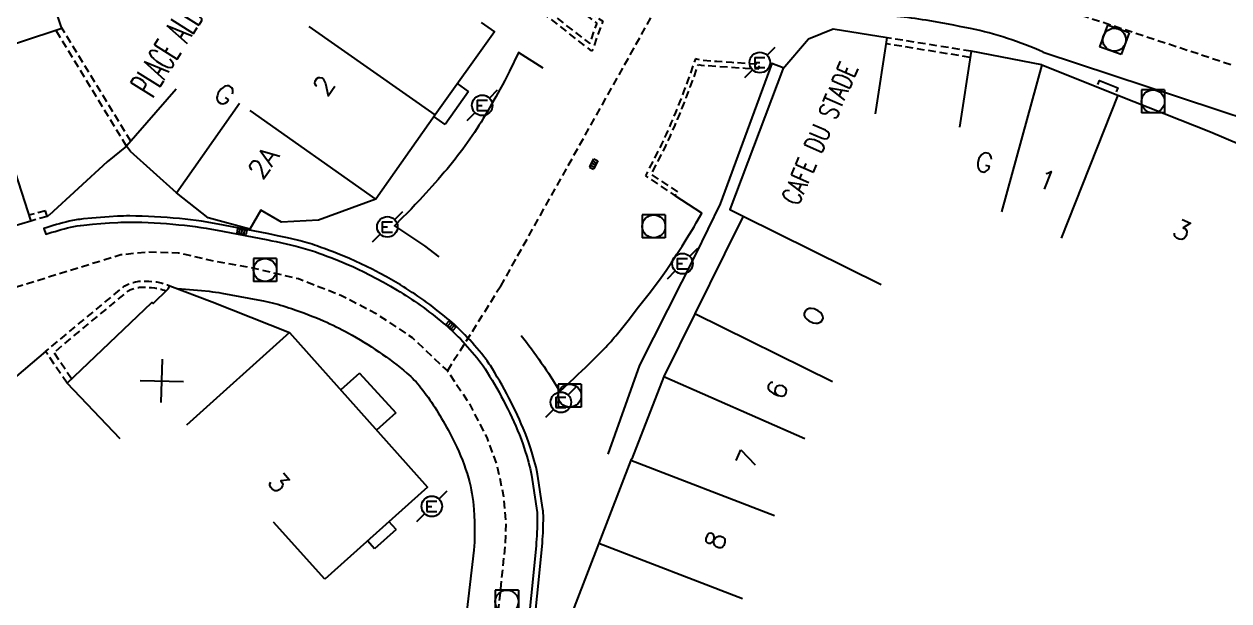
# Model space of a CAD drawing. Header units: millimetres. Extents: x 143000 to 144000, y 139000 to 140000.
# Drawn here: x 143257 to 143335.3, y 139706.2 to 139743.7 of the extents above; entities that cross this region are included whole.
import ezdxf
from ezdxf.enums import TextEntityAlignment as Align

# ---------------------------------------------------------------- set-up
doc = ezdxf.new("R2010")
doc.units = ezdxf.units.MM
doc.linetypes.add('DASHED', pattern=[0.75, 0.5, -0.25])
doc.layers.get('0').update_dxf_attribs({"linetype": 'CONTINUOUS'})
for name, color, linetype in [('W0001', 6, 'DASHED'), ('W0008', 7, 'CONTINUOUS'), ('W0100', 7, 'CONTINUOUS'), ('W0112', 1, 'DASHED'), ('W0322', 7, 'CONTINUOUS'), ('W0400', 7, 'CONTINUOUS'), ('W0420', 7, 'CONTINUOUS'), ('W0471', 7, 'CONTINUOUS'), ('W0984', 7, 'CONTINUOUS'), ('W0989', 7, 'CONTINUOUS'), ('W0991', 7, 'CONTINUOUS'), ('W1102', 7, 'CONTINUOUS')]:
    doc.layers.add(name, color=color, linetype=linetype)
doc.styles.get("Standard").update_dxf_attribs({"font": 'romans.shx', "width": 0.85})

# ---------------------------------------------------------------- blocks, each defined once
blk = doc.blocks.new('T420')
for p, q in [((0.75, 0.75), (-0.75, 0.75)), ((-0.75, 0.75), (-0.75, -0.75)), ((0.75, 0.75), (0.75, -0.75)), ((0.75, -0.75), (-0.75, -0.75))]:
    blk.add_line(p, q)
blk.add_ellipse((0, 0), major_axis=(-0.53, 0.53), ratio=1, start_param=3.926991, end_param=10.210176)
blk = doc.blocks.new('t991o')
at = {"color": 0, "linetype": 'Continuous'}
for p, q in [((-1, 1), (1, -1)), ((-1, -1), (1, 1))]:
    blk.add_line(p, q, dxfattribs=at)
blk = doc.blocks.new('T471')
for p, q in [((0.500001, 0.500001), (1.000002, 1.000002)), ((-0.333334, 0.333334), (-0.333334, -0.333334)), ((-0.333334, 0.333334), (0.333334, 0.333334)), ((-0.333334, 0), (0, 0)), ((-0.500001, -0.500001), (-1.000002, -1.000002)), ((-0.333334, -0.333334), (0.333334, -0.333334))]:
    blk.add_line(p, q)
blk.add_ellipse((0, 0), major_axis=(0.471405, 0.471405), ratio=1, start_param=5.497787144, end_param=11.780972451)
blk = doc.blocks.new('T400')
for p, q in [((-0.15, 0.3), (0.15, 0.3)), ((-0.15, -0.25), (-0.15, 0.3)), ((-0.15, 0.15), (0.15, 0.15)), ((-0.15, 0), (0.15, 0)), ((0.15, 0.3), (0.15, -0.25)), ((-0.15, -0.15), (0.15, -0.15)), ((-0.15, -0.25), (-0.15, -0.3)), ((-0.15, -0.3), (0.15, -0.3)), ((0.15, -0.3), (0.15, -0.25))]:
    blk.add_line(p, q)

msp = doc.modelspace()

# ---------------------------------------------------------------- linework, layer by layer
at = {"layer": 'W0001', "flags": 128}
for points in [[(143287.966, 139726.678), (143299.555, 139747.375)], [(143335.453, 139741.073), (143324.177, 139744.79), (143319.657, 139746.027), (143315.564, 139747.04), (143310.99, 139746.968), (143308.307, 139746.406)], [(143256.412, 139726.611), (143263.259, 139728.731), (143264.976, 139728.901), (143266.992, 139728.854), (143269.098, 139728.364), (143271.905, 139727.85), (143274.823, 139727.165), (143277.616, 139726.075), (143279.869, 139724.893), (143282.2, 139723.333), (143284.501, 139721.165), (143285.903, 139719.078), (143287.054, 139716.825), (143287.705, 139715.09), (143288.156, 139712.987), (143288.3, 139711.321), (143288.257, 139709.908), (143287.209, 139700.066), (143286.847, 139697.208), (143286.418, 139695.3), (143285.698, 139693.173), (143284.83, 139691.1), (143283.788, 139689.279), (143279.913, 139686.337), (143277.886, 139683.684), (143276.502, 139681.91), (143274.79, 139679.775), (143273.178, 139677.991), (143271.429, 139676.467), (143260.508, 139669.542), (143252.104, 139664.014), (143242.323, 139657.69), (143239.955, 139656.019), (143237.433, 139654.135), (143235.798, 139652.883), (143224.812, 139644.355), (143222.462, 139642.361), (143221.399, 139640.731), (143218.289, 139638.484), (143212.381, 139633.848), (143208.824, 139631.237), (143207.08, 139630.031), (143204.6, 139628.456), (143201.824, 139626.799), (143197.318, 139624.893), (143185.769, 139621.598), (143177.084, 139619.618)], [(143287.966, 139726.678), (143284.501, 139721.165)]]:
    msp.add_lwpolyline(points, dxfattribs=at)
at = {"layer": 'W0008', "flags": 128}
for points in [[(143802.508, 139956.293, 0.000002), (143824.961, 139979.624, 0.000766)], [(143323.238, 139741.901, 0.053887), (143318.516, 139743.429, 0.007981), (143315.639, 139743.967, 0.019455), (143313.73, 139744.217, 0.01658), (143311.475, 139744.348, 0.008559), (143311.298, 139744.35, 0.008559)]]:
    msp.add_lwpolyline(points, format="xyb", dxfattribs=at)
for points in [[(143290.734, 139740.844), (143289.125, 139741.879), (143288.534, 139740.66), (143288.385, 139740.358), (143288.232, 139740.058), (143288.075, 139739.76), (143287.914, 139739.464), (143287.647, 139738.988), (143287.377, 139738.515), (143287.103, 139738.043), (143286.825, 139737.574), (143286.688, 139737.348), (143286.548, 139737.123), (143286.405, 139736.899), (143286.261, 139736.677), (143286.113, 139736.456), (143285.964, 139736.237), (143285.812, 139736.02), (143285.657, 139735.804), (143285.495, 139735.583), (143285.33, 139735.363), (143285.163, 139735.145), (143284.994, 139734.928), (143284.823, 139734.714), (143284.649, 139734.501), (143284.473, 139734.29), (143284.295, 139734.081), (143283.896, 139733.622), (143283.494, 139733.167), (143283.089, 139732.715), (143282.68, 139732.265), (143282.412, 139731.977), (143282.14, 139731.692), (143281.865, 139731.41), (143281.587, 139731.132), (143281.048, 139730.599), (143283.001, 139729.294), (143283.936, 139728.591)], [(143306.343, 139740.874), (143305.601, 139741.154), (143302.249, 139732.034), (143300.638, 139728.745), (143296.992, 139721.528), (143294.935, 139715.761)], [(143285.861, 139739.346), (143285.155, 139739.85)], [(143326.795, 139739.791), (143326.903, 139740.059), (143328.11, 139739.575), (143328.003, 139739.307)], [(143285.861, 139739.346), (143284.35, 139737.184)], [(143284.35, 139737.184), (143283.623, 139737.703)], [(143262.376, 139734.759), (143258.591, 139731.299)], [(143289.299, 139723.474), (143289.468, 139723.257), (143289.635, 139723.038), (143289.801, 139722.819), (143289.965, 139722.598), (143290.127, 139722.375), (143290.288, 139722.152), (143290.447, 139721.927), (143290.604, 139721.701), (143290.762, 139721.472), (143290.917, 139721.242), (143291.071, 139721.01), (143291.223, 139720.777), (143291.813, 139719.835), (143292.761, 139720.718), (143293.007, 139720.947), (143293.252, 139721.178), (143293.496, 139721.411), (143293.738, 139721.645), (143293.978, 139721.88), (143294.217, 139722.117), (143294.455, 139722.356), (143294.691, 139722.596), (143294.805, 139722.714), (143294.918, 139722.834), (143295.029, 139722.955), (143295.139, 139723.078), (143295.247, 139723.202), (143295.353, 139723.328), (143295.458, 139723.455), (143295.561, 139723.584), (143296.247, 139724.454), (143296.931, 139725.326), (143297.612, 139726.201), (143298.291, 139727.078), (143298.405, 139727.229), (143298.516, 139727.382), (143298.625, 139727.537), (143298.73, 139727.694), (143299.076, 139728.222), (143299.42, 139728.752), (143299.76, 139729.283), (143300.098, 139729.817), (143300.249, 139730.058), (143300.396, 139730.301), (143300.541, 139730.545), (143300.683, 139730.792), (143301.048, 139731.431), (143299.313, 139732.557)], [(143289.66, 139699.845), (143290.654, 139709.753), (143290.675, 139709.974), (143290.692, 139710.195), (143290.706, 139710.416), (143290.717, 139710.638), (143290.727, 139710.921), (143290.734, 139711.205), (143290.738, 139711.489), (143290.738, 139711.773), (143290.736, 139711.866), (143290.731, 139711.958), (143290.723, 139712.051), (143290.711, 139712.143), (143290.626, 139712.722), (143290.538, 139713.3), (143290.446, 139713.878), (143290.351, 139714.455), (143290.31, 139714.68), (143290.263, 139714.904), (143290.21, 139715.126), (143290.151, 139715.346), (143290.039, 139715.728), (143289.921, 139716.107), (143289.798, 139716.484), (143289.668, 139716.859), (143289.551, 139717.148), (143289.43, 139717.435), (143289.306, 139717.721), (143289.18, 139718.005), (143289.05, 139718.289), (143288.917, 139718.57), (143288.781, 139718.85), (143288.642, 139719.129), (143288.5, 139719.406), (143288.355, 139719.682), (143288.207, 139719.956), (143288.055, 139720.228), (143287.901, 139720.499), (143287.744, 139720.768), (143287.584, 139721.035), (143287.421, 139721.301), (143287.358, 139721.405), (143287.292, 139721.509), (143287.225, 139721.612), (143287.156, 139721.713), (143287.085, 139721.813), (143287.012, 139721.913), (143286.938, 139722.01), (143286.863, 139722.107), (143286.715, 139722.29), (143286.566, 139722.47), (143286.415, 139722.649), (143286.261, 139722.827), (143286.106, 139723.002), (143285.948, 139723.176), (143285.789, 139723.348), (143285.627, 139723.518), (143285.491, 139723.658), (143285.353, 139723.796), (143285.213, 139723.932), (143285.072, 139724.066), (143284.928, 139724.198), (143284.783, 139724.328), (143284.636, 139724.456), (143284.487, 139724.581), (143284.3, 139724.735), (143284.113, 139724.887), (143283.923, 139725.038), (143283.733, 139725.186), (143283.541, 139725.333), (143283.347, 139725.478), (143283.152, 139725.621), (143282.956, 139725.762), (143282.771, 139725.893), (143282.585, 139726.022), (143282.397, 139726.148), (143282.208, 139726.273), (143282.018, 139726.396), (143281.827, 139726.517), (143281.634, 139726.637), (143281.44, 139726.754), (143280.989, 139727.019), (143280.533, 139727.277), (143280.074, 139727.529), (143279.611, 139727.773), (143279.244, 139727.959), (143278.874, 139728.138), (143278.5, 139728.309), (143278.123, 139728.474), (143277.861, 139728.584), (143277.598, 139728.691), (143277.335, 139728.797), (143277.071, 139728.901), (143276.806, 139729.003), (143276.54, 139729.102), (143276.273, 139729.2), (143276.006, 139729.295), (143275.852, 139729.348), (143275.698, 139729.399), (143275.543, 139729.447), (143275.387, 139729.494), (143275.231, 139729.539), (143275.074, 139729.581), (143274.917, 139729.621), (143274.759, 139729.659), (143274.103, 139729.81), (143273.446, 139729.958), (143273.168, 139730.018), (143272.889, 139730.074), (143269.942, 139730.65), (143269.586, 139730.718), (143269.229, 139730.781), (143268.871, 139730.839), (143268.513, 139730.894), (143268.154, 139730.944), (143267.794, 139730.99), (143267.434, 139731.031), (143267.073, 139731.068), (143266.669, 139731.105), (143266.265, 139731.138), (143265.861, 139731.166), (143265.456, 139731.189), (143265.051, 139731.209), (143264.646, 139731.224), (143264.24, 139731.234), (143263.835, 139731.241), (143263.638, 139731.241), (143263.441, 139731.237), (143263.244, 139731.23), (143263.048, 139731.219), (143262.491, 139731.181), (143261.935, 139731.14), (143261.379, 139731.095), (143260.823, 139731.046), (143260.706, 139731.034), (143260.59, 139731.02), (143260.473, 139731.004), (143260.357, 139730.986), (143260.241, 139730.966), (143260.126, 139730.944), (143260.011, 139730.92), (143259.897, 139730.894), (143259.69, 139730.843), (143259.484, 139730.79), (143259.278, 139730.736), (143259.073, 139730.679), (143258.869, 139730.62), (143258.665, 139730.56), (143258.461, 139730.497), (143258.259, 139730.432), (143258.381, 139730.055), (143258.58, 139730.119), (143258.78, 139730.181), (143258.98, 139730.24), (143259.181, 139730.298), (143259.382, 139730.353), (143259.584, 139730.407), (143259.786, 139730.459), (143259.989, 139730.508), (143260.204, 139730.556), (143260.421, 139730.596), (143260.64, 139730.627), (143260.859, 139730.651), (143261.412, 139730.7), (143261.966, 139730.745), (143262.519, 139730.786), (143263.073, 139730.824), (143263.263, 139730.834), (143263.452, 139730.841), (143263.641, 139730.845), (143263.831, 139730.845), (143264.232, 139730.838), (143264.633, 139730.828), (143265.034, 139730.813), (143265.435, 139730.794), (143265.835, 139730.77), (143266.235, 139730.743), (143266.635, 139730.71), (143267.035, 139730.674), (143267.391, 139730.637), (143267.746, 139730.597), (143268.101, 139730.551), (143268.456, 139730.502), (143268.809, 139730.448), (143269.162, 139730.39), (143269.515, 139730.328), (143269.866, 139730.261), (143272.813, 139729.686), (143273.087, 139729.63), (143273.36, 139729.572), (143274.015, 139729.424), (143274.669, 139729.273), (143274.822, 139729.237), (143274.974, 139729.198), (143275.125, 139729.157), (143275.276, 139729.114), (143275.427, 139729.069), (143275.577, 139729.022), (143275.726, 139728.973), (143275.874, 139728.921), (143276.139, 139728.827), (143276.402, 139728.731), (143276.665, 139728.632), (143276.927, 139728.532), (143277.189, 139728.429), (143277.449, 139728.324), (143277.709, 139728.218), (143277.968, 139728.109), (143278.338, 139727.948), (143278.705, 139727.779), (143279.069, 139727.604), (143279.429, 139727.421), (143279.887, 139727.18), (143280.341, 139726.931), (143280.791, 139726.676), (143281.237, 139726.414), (143281.427, 139726.299), (143281.617, 139726.182), (143281.805, 139726.063), (143281.991, 139725.942), (143282.177, 139725.819), (143282.361, 139725.694), (143282.545, 139725.568), (143282.726, 139725.44), (143282.919, 139725.301), (143283.111, 139725.16), (143283.302, 139725.017), (143283.491, 139724.873), (143283.678, 139724.727), (143283.865, 139724.579), (143284.05, 139724.429), (143284.233, 139724.277), (143284.378, 139724.155), (143284.521, 139724.03), (143284.662, 139723.904), (143284.802, 139723.776), (143284.939, 139723.646), (143285.075, 139723.514), (143285.209, 139723.38), (143285.342, 139723.244), (143285.5, 139723.077), (143285.656, 139722.908), (143285.811, 139722.738), (143285.963, 139722.566), (143286.114, 139722.392), (143286.262, 139722.216), (143286.409, 139722.039), (143286.553, 139721.86), (143286.695, 139721.676), (143286.831, 139721.486), (143286.96, 139721.292), (143287.083, 139721.094), (143287.083, 139721.094), (143287.243, 139720.833), (143287.401, 139720.57), (143287.555, 139720.306), (143287.707, 139720.04), (143287.856, 139719.772), (143288.001, 139719.502), (143288.144, 139719.231), (143288.284, 139718.959), (143288.421, 139718.685), (143288.555, 139718.409), (143288.686, 139718.132), (143288.814, 139717.854), (143288.939, 139717.574), (143289.061, 139717.293), (143289.18, 139717.011), (143289.296, 139716.727), (143289.423, 139716.358), (143289.545, 139715.987), (143289.661, 139715.613), (143289.771, 139715.238), (143289.827, 139715.028), (143289.878, 139714.817), (143289.923, 139714.604), (143289.962, 139714.39), (143290.056, 139713.815), (143290.147, 139713.239), (143290.235, 139712.663), (143290.32, 139712.086), (143290.33, 139712.008), (143290.337, 139711.93), (143290.342, 139711.851), (143290.343, 139711.772), (143290.343, 139711.492), (143290.339, 139711.213), (143290.332, 139710.933), (143290.322, 139710.654), (143290.311, 139710.438), (143290.298, 139710.222), (143290.281, 139710.007), (143290.261, 139709.792), (143289.276, 139699.882)], [(143258.459, 139731.196), (143258.591, 139731.299)], [(143266.937, 139726.516), (143267.457, 139726.481), (143267.977, 139726.441), (143268.496, 139726.394), (143269.014, 139726.342), (143269.218, 139726.318), (143269.422, 139726.291), (143269.625, 139726.26), (143269.828, 139726.226), (143270.996, 139726.014), (143272.163, 139725.795), (143272.536, 139725.72), (143272.907, 139725.637), (143273.092, 139725.593), (143273.277, 139725.546), (143273.461, 139725.497), (143273.644, 139725.446), (143273.826, 139725.392), (143274.008, 139725.336), (143274.189, 139725.277), (143274.37, 139725.216), (143274.633, 139725.124), (143274.895, 139725.029), (143275.157, 139724.933), (143275.417, 139724.834), (143275.677, 139724.732), (143275.936, 139724.629), (143276.194, 139724.523), (143276.451, 139724.415), (143276.656, 139724.325), (143276.86, 139724.234), (143277.063, 139724.139), (143277.265, 139724.042), (143277.465, 139723.942), (143277.664, 139723.839), (143277.861, 139723.734), (143278.057, 139723.626), (143278.312, 139723.482), (143278.565, 139723.336), (143278.816, 139723.187), (143279.066, 139723.035), (143279.314, 139722.881), (143279.561, 139722.724), (143279.806, 139722.565), (143280.049, 139722.403), (143280.285, 139722.242), (143280.519, 139722.078), (143280.75, 139721.91), (143280.979, 139721.739), (143281.205, 139721.565), (143281.428, 139721.387), (143281.65, 139721.206), (143281.868, 139721.022), (143281.992, 139720.913), (143282.113, 139720.802), (143282.231, 139720.687), (143282.347, 139720.569), (143282.459, 139720.448), (143282.568, 139720.325), (143282.674, 139720.199), (143282.777, 139720.07), (143282.895, 139719.916), (143283.012, 139719.761), (143283.126, 139719.605), (143283.239, 139719.447), (143283.351, 139719.289), (143283.46, 139719.129), (143283.567, 139718.967), (143283.673, 139718.805), (143283.789, 139718.624), (143283.902, 139718.441), (143284.013, 139718.257), (143284.123, 139718.073), (143284.231, 139717.887), (143284.337, 139717.7), (143284.441, 139717.512), (143284.543, 139717.323), (143284.744, 139716.939), (143284.979, 139716.473), (143285.113, 139716.197), (143285.239, 139715.918), (143285.36, 139715.637), (143285.474, 139715.353), (143285.582, 139715.066), (143285.683, 139714.777), (143285.777, 139714.486), (143285.865, 139714.192), (143285.934, 139713.943), (143285.995, 139713.692), (143286.05, 139713.439), (143286.098, 139713.185), (143286.139, 139712.929), (143286.173, 139712.673), (143286.2, 139712.416), (143286.221, 139712.158), (143286.244, 139711.756), (143286.259, 139711.354), (143286.268, 139710.952), (143286.27, 139710.549), (143286.265, 139710.287), (143286.254, 139710.025), (143286.235, 139709.763), (143286.209, 139709.502), (143285.708, 139705.037)], [(143258.369, 139722.438), (143256.045, 139720.454)], [(143278.783, 139721.021), (143277.56, 139719.931)], [(143278.783, 139721.021), (143281.142, 139718.441)], [(143281.142, 139718.441), (143279.886, 139717.321)], [(143281.165, 139710.846), (143280.698, 139711.365)], [(143281.165, 139710.846), (143279.757, 139709.597)], [(143279.757, 139709.597), (143279.298, 139710.106)]]:
    msp.add_lwpolyline(points, dxfattribs=at)
at = {"layer": 'W0008'}
msp.add_lwpolyline([(143323.238, 139741.901), (143348.07, 139733.697)], dxfattribs=at)
at = {"layer": 'W0100', "flags": 128}
for points in [[(143259.427, 139743.441), (143257.861, 139748.192)], [(143259.427, 139743.441), (143253.962, 139741.64), (143255.163, 139737.91), (143256.201, 139734.678), (143257.402, 139730.912), (143251.524, 139729.172), (143248.237, 139728.072), (143246.419, 139733.702)], [(143286.689, 139743.826), (143287.552, 139743.21), (143283.699, 139737.81), (143279.85, 139732.337), (143276.115, 139730.966), (143273.719, 139730.841), (143272.367, 139731.624), (143271.648, 139730.384), (143268.948, 139731.121), (143266.881, 139732.741), (143263.881, 139735.438), (143263.629, 139735.782)], [(143312.343, 139737.89), (143313.11, 139742.831), (143309.582, 139743.379), (143307.976, 139742.742), (143306.312, 139740.792), (143302.872, 139731.668), (143303.745, 139731.235), (143302.521, 139728.771), (143300.588, 139724.881), (143298.576, 139720.792), (143296.499, 139715.454)], [(143323.161, 139741.077), (143318.559, 139741.949), (143317.794, 139737.007)], [(143323.161, 139741.077), (143328.104, 139739.094), (143334.125, 139736.705), (143343.142, 139732.879), (143348.03, 139731.335), (143358.212, 139728.295), (143358.281, 139728.414), (143366.197, 139726.151), (143366.387, 139725.87), (143367.32, 139714.207), (143367.739, 139707.246), (143364.963, 139703.655), (143359.956, 139696.92), (143357.123, 139693.16), (143350.201, 139683.711), (143344.44, 139676.355), (143341.52, 139672.371), (143337.032, 139666.695), (143333.111, 139669.796)], [(143266.857, 139739.49), (143263.629, 139735.782)], [(143259.762, 139720.37), (143265.27, 139725.618), (143265.361, 139725.543), (143266.347, 139726.51), (143266.436, 139726.706), (143269.202, 139725.655), (143274.226, 139723.67), (143283.194, 139713.611), (143276.534, 139707.619)], [(143263.212, 139716.748), (143259.762, 139720.37)], [(143296.499, 139715.454), (143296.434, 139715.363), (143294.354, 139709.97), (143290.669, 139700.408), (143297.679, 139694.865), (143305.638, 139688.671), (143306.355, 139688.741), (143319.088, 139679.584), (143324.729, 139675.511), (143330.221, 139671.568), (143333.111, 139669.796)], [(143276.534, 139707.619), (143273.188, 139711.339)]]:
    msp.add_lwpolyline(points, dxfattribs=at)
at = {"layer": 'W0112', "flags": 128}
for points in [[(143291.051, 139744.562), (143293.758, 139742.447), (143294.235, 139743.785), (143294.088, 139743.873), (143293.398, 139744.401), (143293.248, 139744.521), (143293.101, 139744.644), (143292.386, 139745.261), (143291.571, 139745.973), (143291.478, 139746.057), (143291.386, 139746.143), (143291.297, 139746.23), (143291.209, 139746.32), (143291.029, 139746.511), (143290.851, 139746.703), (143290.675, 139746.897), (143290.5, 139747.093), (143290.726, 139747.292), (143290.898, 139747.098), (143291.072, 139746.906), (143291.248, 139746.716), (143291.427, 139746.527), (143291.509, 139746.442), (143291.594, 139746.359), (143291.681, 139746.278), (143291.769, 139746.198), (143292.583, 139745.487), (143293.296, 139744.872), (143293.438, 139744.754), (143293.582, 139744.639), (143294.258, 139744.122), (143294.601, 139743.916), (143293.901, 139741.954), (143290.866, 139744.326)], [(143299.48, 139732.806), (143297.762, 139733.96), (143298.678, 139735.741), (143298.839, 139736.092), (143298.999, 139736.444), (143299.155, 139736.797), (143299.309, 139737.152), (143299.46, 139737.506), (143299.608, 139737.861), (143299.754, 139738.217), (143299.897, 139738.574), (143300.033, 139738.92), (143300.166, 139739.267), (143300.297, 139739.615), (143300.425, 139739.964), (143300.82, 139741.098), (143300.998, 139741.053), (143301.998, 139740.982), (143302.971, 139740.916), (143303.864, 139740.859), (143304.757, 139740.806), (143304.775, 139741.106), (143303.883, 139741.159), (143302.991, 139741.216), (143302.019, 139741.281), (143301.047, 139741.35), (143300.628, 139741.458), (143300.142, 139740.064), (143300.015, 139739.718), (143299.885, 139739.373), (143299.753, 139739.028), (143299.618, 139738.685), (143299.476, 139738.33), (143299.331, 139737.976), (143299.183, 139737.622), (143299.033, 139737.27), (143298.881, 139736.919), (143298.726, 139736.57), (143298.568, 139736.221), (143298.408, 139735.873), (143297.372, 139733.86), (143299.313, 139732.557)]]:
    msp.add_lwpolyline(points, close=True, dxfattribs=at)
for points in [[(143263.905, 139736.099), (143259.406, 139743.5)], [(143263.629, 139735.782), (143259.049, 139743.316)], [(143318.559, 139741.949), (143313.11, 139742.831)], [(143318.495, 139741.554), (143313.046, 139742.436)], [(143258.355, 139731.582), (143257.28, 139731.294)], [(143258.459, 139731.196), (143257.402, 139730.912)], [(143258.459, 139731.196), (143258.355, 139731.582)], [(143259.762, 139720.37), (143258.369, 139722.438), (143263.444, 139726.638), (143263.521, 139726.696), (143263.601, 139726.748), (143263.686, 139726.793), (143263.774, 139726.831), (143263.915, 139726.881), (143264.058, 139726.924), (143264.204, 139726.96), (143264.351, 139726.988), (143264.433, 139727), (143264.516, 139727.008), (143264.6, 139727.012), (143264.683, 139727.012), (143264.886, 139727.006), (143265.09, 139726.995), (143265.293, 139726.981), (143265.496, 139726.964), (143265.593, 139726.952), (143265.689, 139726.936), (143265.785, 139726.917), (143265.88, 139726.893), (143266.021, 139726.852), (143266.16, 139726.807), (143266.299, 139726.759), (143266.436, 139726.706)]]:
    msp.add_lwpolyline(points, dxfattribs=at)
msp.add_lwpolyline([(143260.056, 139720.65), (143258.903, 139722.361), (143263.7, 139726.329), (143263.75, 139726.368), (143263.804, 139726.402), (143263.86, 139726.432), (143263.918, 139726.458), (143264.04, 139726.501), (143264.164, 139726.538), (143264.289, 139726.569), (143264.416, 139726.593), (143264.48, 139726.603), (143264.545, 139726.609), (143264.61, 139726.612), (143264.674, 139726.612), (143264.87, 139726.606), (143265.066, 139726.596), (143265.262, 139726.582), (143265.457, 139726.565), (143265.537, 139726.556), (143265.617, 139726.543), (143265.696, 139726.526), (143265.774, 139726.507), (143265.882, 139726.476), (143265.989, 139726.442), (143266.096, 139726.406), (143266.202, 139726.368, -0.028227)], format="xyb", dxfattribs=at)
at = {"layer": 'W0322', "flags": 128}
msp.add_lwpolyline([(143263.632, 139735.783), (143262.376, 139734.759)], dxfattribs=at)
at = {"layer": 'W1102', "flags": 128}
for points in [[(143283.699, 139737.81), (143275.515, 139743.566)], [(143323.161, 139741.077), (143320.544, 139731.521)], [(143328.104, 139739.094), (143324.418, 139729.8)], [(143266.881, 139732.741), (143270.983, 139738.573)], [(143279.85, 139732.337), (143271.666, 139738.092)], [(143303.745, 139731.235), (143312.702, 139726.785)], [(143309.554, 139720.448), (143300.588, 139724.881)], [(143274.226, 139723.67), (143267.521, 139717.638)], [(143298.576, 139720.792), (143307.741, 139716.763)], [(143296.434, 139715.363), (143305.765, 139711.752)], [(143294.354, 139709.97), (143303.69, 139706.372)]]:
    msp.add_lwpolyline(points, dxfattribs=at)

# ---------------------------------------------------------------- block references
at = {"layer": 'W0400'}
for p, rotation in [((143294.008, 139734.62), 332.7243693979035), ((143271.121, 139730.221), 258.9427708384151), ((143284.728, 139724.104), 228.0856924215862)]:
    msp.add_blockref('T400', p, dxfattribs=dict(at, rotation=rotation))
at = {"layer": 'W0420', "rotation": 340.00048664339}
msp.add_blockref('T420', (143327.875, 139742.697), dxfattribs=at)
at = {"layer": 'W0420'}
for p in [(143330.394, 139738.692), (143297.922, 139730.565), (143272.643, 139727.728), (143292.455, 139719.555), (143288.364, 139706.162)]:
    msp.add_blockref('T420', p, dxfattribs=at)
at = {"layer": 'W0471'}
for p in [(143304.818, 139741.22), (143286.763, 139738.434), (143280.596, 139730.531), (143299.785, 139728.142), (143291.878, 139719.125), (143283.486, 139712.358)]:
    msp.add_blockref('T471', p, dxfattribs=at)
at = {"layer": 'W0991', "rotation": 43.61563549909005}
msp.add_blockref('t991o', (143265.928, 139720.516), dxfattribs=at)

# ---------------------------------------------------------------- texts
at = {"layer": 'W0984', "width": 0.75}
msp.add_text('CAFE DU STADE', height=1.25, rotation=66.57333, dxfattribs=at).set_placement((143308.711, 139736.607), align=Align.MIDDLE)
at = {"layer": 'W0989', "width": 0.5}
msp.add_text('PLACE ALBERT 1ER', height=1.75, rotation=57.84895, dxfattribs=at).set_placement((143267.568, 139744.087), align=Align.MIDDLE)
at = {"layer": 'W0991'}
for s, rotation, p in [('2', 54.49555, (143276.46, 139739.733)), ('G', 324.88231, (143270.011, 139739.138)), ('2A', 54.49555, (143272.524, 139734.708)), ('G', 344.68296, (143319.415, 139734.732)), ('1', 338.16202, (143323.489, 139733.574)), ('3', 336.96, (143332.291, 139730.322)), ('O', 66.57333, (143308.314, 139724.747)), ('6', 66.57333, (143305.944, 139719.942)), ('7', 66.57333, (143304.008, 139715.443)), ('3', 311.71555, (143273.545, 139713.912)), ('8', 68.90991, (143301.927, 139710.145))]:
    msp.add_text(s, height=1.25, rotation=rotation, dxfattribs=at).set_placement(p, align=Align.MIDDLE)

doc.saveas('drawing.dxf')
